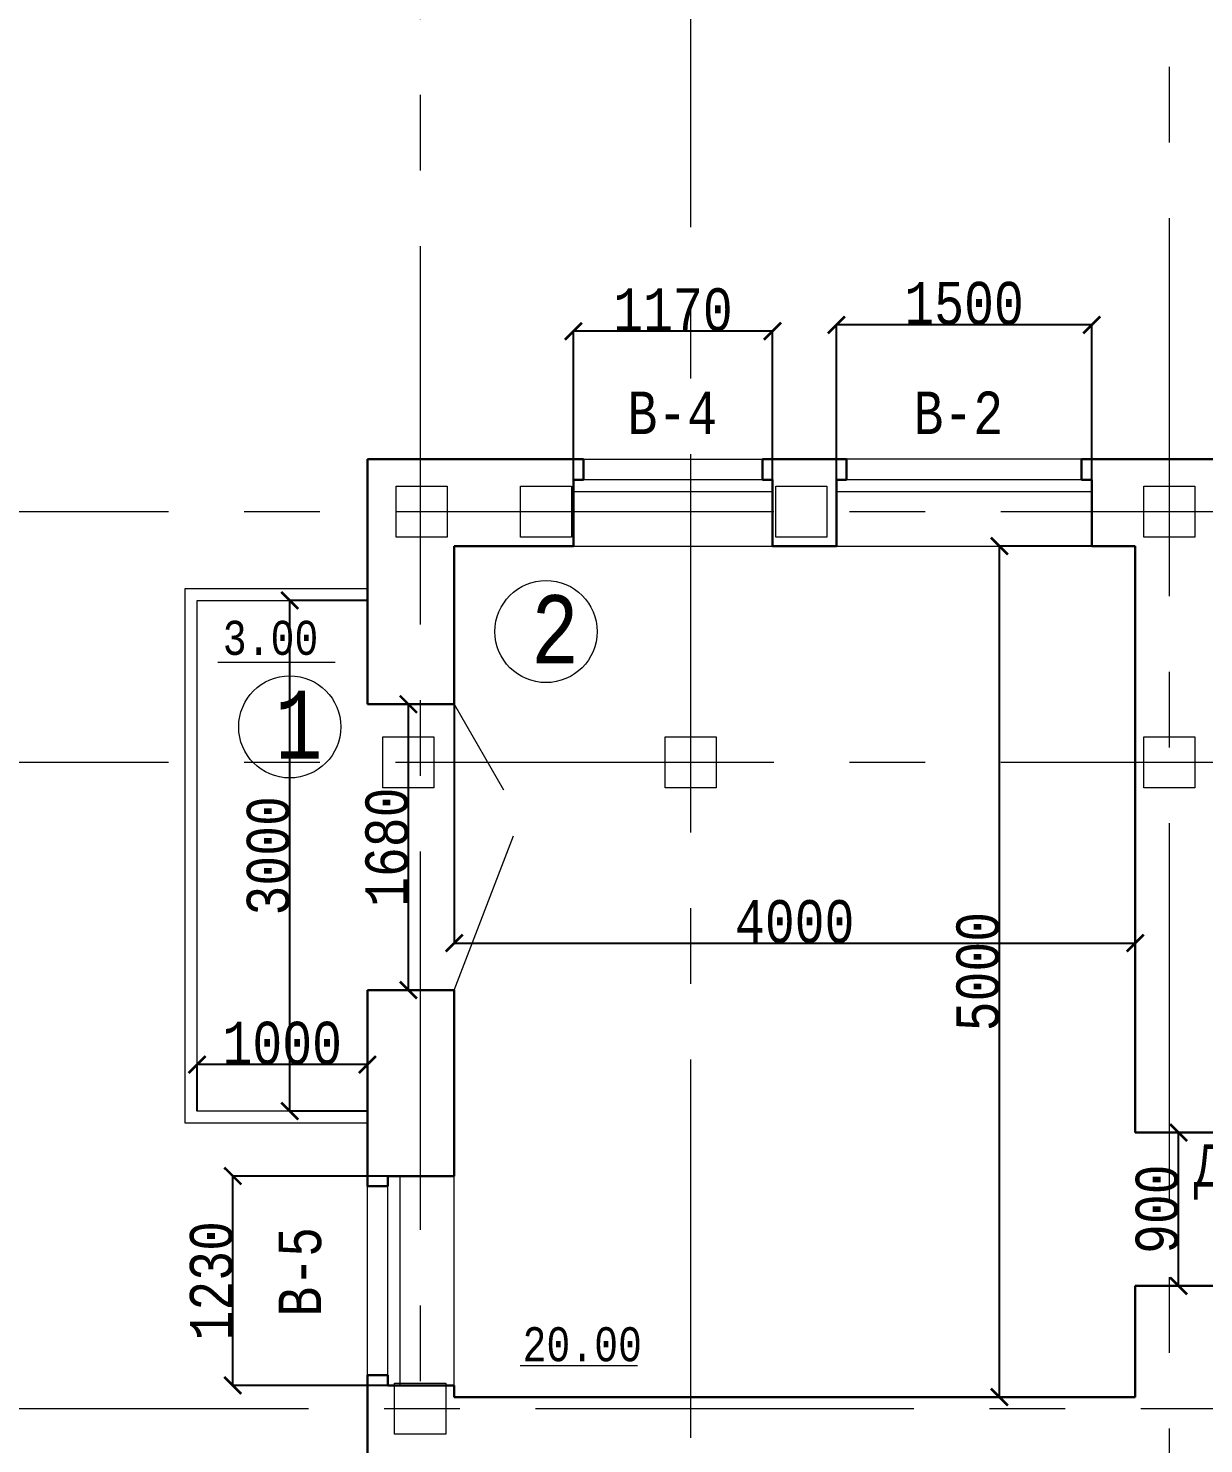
# Model space of a CAD drawing. Header units: millimetres. Extents: x -689206 to 4969298, y -1019800 to 703299.
# Drawn here: x 343440 to 350343, y -347494 to -339178 of the extents above; entities that cross this region are included whole.
import ezdxf

# ---------------------------------------------------------------- set-up
doc = ezdxf.new("R2010")
doc.units = ezdxf.units.MM
doc.linetypes.add('осеваяX2', pattern=[101.6, 63.5, -12.7, 12.7, -12.7])
for name, color, linetype, lineweight in [('б', 231, 'Continuous', 30), ('БАЛКОН', 7, 'Continuous', 20), ('несущие', 7, 'Continuous', 30), ('ОКНА', 250, 'Continuous', 20), ('ПЕРЕГОРОДКИ', 252, 'Continuous', 9), ('РАЗМЕРЫ', 7, 'Continuous', 9), ('стены', 7, 'Continuous', 20)]:
    doc.layers.add(name, color=color, linetype=linetype, lineweight=lineweight)
doc.layers.add('четотам', color=7, linetype='Continuous')
doc.styles.add('Аннотативный', font='isocteur.ttf', dxfattribs={"width": 0.7, "height": 250})
doc.dimstyles.new('Аннотативный', dxfattribs={"dimscale": 0, "dimtxt": 250, "dimasz": 100, "dimexe": 1.25, "dimexo": 0.625, "dimtad": 1, "dimdec": 0, "dimtxsty": 'Аннотативный', "dimblk": 'ARCHTICK', "dimcen": 2.5, "dimadec": 0, "dimazin": 0, "dimtfac": 1, "dimtdec": 0, "dimtmove": 0, "dimatfit": 3, "dimfxl": 1, "dimarcsym": 0})

# ---------------------------------------------------------------- blocks, each defined once
blk = doc.blocks.new('_ArchTick')
at = {"color": 0, "linetype": 'ByBlock', "const_width": 0.15}
blk.add_lwpolyline([(-0.5, -0.5), (0.5, 0.5)], dxfattribs=at)
blk = doc.blocks.new('*D2139')
at = {"layer": 'Defpoints', "color": 0, "linetype": 'ByBlock', "lineweight": 20, "transparency": 16777216}
for p in [(344975.1, -342539.7), (345431.1, -342539.7), (345431.1, -345539.7)]:
    blk.add_point(p, dxfattribs=at)
at = {"layer": 'б', "color": 0, "linetype": 'ByBlock', "lineweight": -2, "transparency": 16777216}
for p, q in [((345430.5, -342539.7), (344973.8, -342539.7)), ((344975.1, -345539.7), (344975.1, -342539.7)), ((345430.5, -345539.7), (344973.8, -345539.7))]:
    blk.add_line(p, q, dxfattribs=at)
at = {"layer": 'б', "color": 0, "linetype": 'ByBlock', "lineweight": -2, "transparency": 16777216, "xscale": 100, "yscale": 100, "zscale": 100}
for p, rotation in [((344975.1, -342539.7), 90), ((344975.1, -345539.7), 270)]:
    blk.add_blockref('_ArchTick', p, dxfattribs=dict(at, rotation=rotation))
at = {"layer": 'б', "color": 0, "linetype": 'ByBlock', "lineweight": 5, "transparency": 16777216, "insert": (344849.5, -344039.7), "char_height": 250, "attachment_point": 5, "rotation": 90, "style": 'Аннотативный'}
blk.add_mtext('3000', dxfattribs=at)
blk = doc.blocks.new('*D2140')
at = {"layer": 'Defpoints', "color": 0, "linetype": 'ByBlock', "lineweight": 20, "transparency": 16777216}
for p in [(344431.1, -345266.7), (344431.1, -345539.7), (345431.1, -345539.7)]:
    blk.add_point(p, dxfattribs=at)
at = {"layer": 'б', "color": 0, "linetype": 'ByBlock', "lineweight": -2, "transparency": 16777216}
for p, q in [((344431.1, -345539.1), (344431.1, -345265.5)), ((345431.1, -345266.7), (344431.1, -345266.7)), ((345431.1, -345539.1), (345431.1, -345265.5))]:
    blk.add_line(p, q, dxfattribs=at)
at = {"layer": 'б', "color": 0, "linetype": 'ByBlock', "lineweight": -2, "transparency": 16777216, "xscale": 100, "yscale": 100, "zscale": 100, "rotation": 180}
blk.add_blockref('_ArchTick', (344431.1, -345266.7), dxfattribs=at)
at = {"layer": 'б', "color": 0, "linetype": 'ByBlock', "lineweight": -2, "transparency": 16777216, "xscale": 100, "yscale": 100, "zscale": 100}
blk.add_blockref('_ArchTick', (345431.1, -345266.7), dxfattribs=at)
at = {"layer": 'б', "color": 0, "linetype": 'ByBlock', "lineweight": 5, "transparency": 16777216, "insert": (344931.1, -345141.1), "char_height": 250, "attachment_point": 5, "style": 'Аннотативный'}
blk.add_mtext('1000', dxfattribs=at)
blk = doc.blocks.new('*D2116')
at = {"layer": 'Defpoints', "color": 0, "lineweight": 20, "transparency": 16777216}
for p in [(344641.1, -345921.3), (345941.1, -345921.3), (345941.1, -347151.3)]:
    blk.add_point(p, dxfattribs=at)
at = {"layer": 'ОКНА', "color": 0, "lineweight": -2, "transparency": 16777216}
for p, q in [((345940.5, -345921.3), (344639.9, -345921.3)), ((344641.1, -347151.3), (344641.1, -345921.3)), ((345940.5, -347151.3), (344639.9, -347151.3))]:
    blk.add_line(p, q, dxfattribs=at)
at = {"layer": 'ОКНА', "color": 0, "lineweight": -2, "transparency": 16777216, "xscale": 100, "yscale": 100, "zscale": 100}
for p, rotation in [((344641.1, -345921.3), 90), ((344641.1, -347151.3), 270)]:
    blk.add_blockref('_ArchTick', p, dxfattribs=dict(at, rotation=rotation))
at = {"layer": 'ОКНА', "color": 0, "lineweight": 5, "transparency": 16777216, "insert": (344515.5, -346536.3), "char_height": 250, "attachment_point": 5, "rotation": 90, "style": 'Аннотативный'}
blk.add_mtext('1230', dxfattribs=at)
blk = doc.blocks.new('*D2117')
at = {"layer": 'Defpoints', "color": 0, "lineweight": 20, "transparency": 16777216}
for p in [(345672.2, -343149.2), (345686.1, -343149.2), (345686.1, -344829.2)]:
    blk.add_point(p, dxfattribs=at)
at = {"layer": 'ОКНА', "color": 0, "lineweight": -2, "transparency": 16777216}
for p, q in [((345685.5, -343149.2), (345670.9, -343149.2)), ((345672.2, -344829.2), (345672.2, -343149.2)), ((345685.5, -344829.2), (345670.9, -344829.2))]:
    blk.add_line(p, q, dxfattribs=at)
at = {"layer": 'ОКНА', "color": 0, "lineweight": -2, "transparency": 16777216, "xscale": 100, "yscale": 100, "zscale": 100}
for p, rotation in [((345672.2, -343149.2), 90), ((345672.2, -344829.2), 270)]:
    blk.add_blockref('_ArchTick', p, dxfattribs=dict(at, rotation=rotation))
at = {"layer": 'ОКНА', "color": 0, "lineweight": 5, "transparency": 16777216, "insert": (345546.5, -343989.2), "char_height": 250, "attachment_point": 5, "rotation": 90, "style": 'Аннотативный'}
blk.add_mtext('1680', dxfattribs=at)
blk = doc.blocks.new('*D2118')
at = {"layer": 'Defpoints', "color": 0, "linetype": 'ByBlock', "lineweight": 20, "transparency": 16777216}
for p in [(348186.1, -340920), (348186.1, -342220), (349686.1, -342220)]:
    blk.add_point(p, dxfattribs=at)
at = {"layer": 'ПЕРЕГОРОДКИ', "color": 0, "linetype": 'ByBlock', "lineweight": -2, "transparency": 16777216}
for p, q in [((348186.1, -342219.4), (348186.1, -340918.7)), ((349686.1, -340920), (348186.1, -340920)), ((349686.1, -342219.4), (349686.1, -340918.7))]:
    blk.add_line(p, q, dxfattribs=at)
at = {"layer": 'ПЕРЕГОРОДКИ', "color": 0, "linetype": 'ByBlock', "lineweight": -2, "transparency": 16777216, "xscale": 100, "yscale": 100, "zscale": 100, "rotation": 180}
blk.add_blockref('_ArchTick', (348186.1, -340920), dxfattribs=at)
at = {"layer": 'ПЕРЕГОРОДКИ', "color": 0, "linetype": 'ByBlock', "lineweight": -2, "transparency": 16777216, "xscale": 100, "yscale": 100, "zscale": 100}
blk.add_blockref('_ArchTick', (349686.1, -340920), dxfattribs=at)
at = {"layer": 'ПЕРЕГОРОДКИ', "color": 0, "linetype": 'ByBlock', "lineweight": 5, "transparency": 16777216, "insert": (348936.1, -340794.4), "char_height": 250, "attachment_point": 5, "style": 'Аннотативный'}
blk.add_mtext('1500', dxfattribs=at)
blk = doc.blocks.new('*D2119')
at = {"layer": 'Defpoints', "color": 0, "linetype": 'ByBlock', "lineweight": 20, "transparency": 16777216}
for p in [(346641.1, -340957.6), (346641.1, -342220), (347811.1, -342220)]:
    blk.add_point(p, dxfattribs=at)
at = {"layer": 'ПЕРЕГОРОДКИ', "color": 0, "linetype": 'ByBlock', "lineweight": -2, "transparency": 16777216}
for p, q in [((346641.1, -342219.4), (346641.1, -340956.4)), ((347811.1, -340957.6), (346641.1, -340957.6)), ((347811.1, -342219.4), (347811.1, -340956.4))]:
    blk.add_line(p, q, dxfattribs=at)
at = {"layer": 'ПЕРЕГОРОДКИ', "color": 0, "linetype": 'ByBlock', "lineweight": -2, "transparency": 16777216, "xscale": 100, "yscale": 100, "zscale": 100, "rotation": 180}
blk.add_blockref('_ArchTick', (346641.1, -340957.6), dxfattribs=at)
at = {"layer": 'ПЕРЕГОРОДКИ', "color": 0, "linetype": 'ByBlock', "lineweight": -2, "transparency": 16777216, "xscale": 100, "yscale": 100, "zscale": 100}
blk.add_blockref('_ArchTick', (347811.1, -340957.6), dxfattribs=at)
at = {"layer": 'ПЕРЕГОРОДКИ', "color": 0, "linetype": 'ByBlock', "lineweight": 5, "transparency": 16777216, "insert": (347226.1, -340832), "char_height": 250, "attachment_point": 5, "style": 'Аннотативный'}
blk.add_mtext('1170', dxfattribs=at)
blk = doc.blocks.new('*D2122')
at = {"layer": 'Defpoints', "color": 0, "linetype": 'ByBlock', "lineweight": 20, "transparency": 16777216}
for p in [(349143.4, -342220), (349941.1, -342220), (349941.1, -347220)]:
    blk.add_point(p, dxfattribs=at)
at = {"layer": 'ПЕРЕГОРОДКИ', "color": 0, "linetype": 'ByBlock', "lineweight": -2, "transparency": 16777216}
for p, q in [((349940.5, -342220), (349142.2, -342220)), ((349143.4, -347220), (349143.4, -342220)), ((349940.5, -347220), (349142.2, -347220))]:
    blk.add_line(p, q, dxfattribs=at)
at = {"layer": 'ПЕРЕГОРОДКИ', "color": 0, "linetype": 'ByBlock', "lineweight": -2, "transparency": 16777216, "xscale": 100, "yscale": 100, "zscale": 100}
for p, rotation in [((349143.4, -342220), 90), ((349143.4, -347220), 270)]:
    blk.add_blockref('_ArchTick', p, dxfattribs=dict(at, rotation=rotation))
at = {"layer": 'ПЕРЕГОРОДКИ', "color": 0, "linetype": 'ByBlock', "lineweight": 5, "transparency": 16777216, "insert": (349017.8, -344720), "char_height": 250, "attachment_point": 5, "rotation": 90, "style": 'Аннотативный'}
blk.add_mtext('5000', dxfattribs=at)
blk = doc.blocks.new('*D2158')
at = {"layer": 'Defpoints', "color": 0, "linetype": 'ByBlock', "lineweight": 20, "transparency": 16777216}
for p in [(345941.1, -342220), (349941.1, -342220), (349941.1, -344552.5)]:
    blk.add_point(p, dxfattribs=at)
at = {"layer": 'РАЗМЕРЫ', "color": 0, "linetype": 'ByBlock', "lineweight": -2, "transparency": 16777216}
for p, q in [((345941.1, -342220.6), (345941.1, -344553.7)), ((349941.1, -342220.6), (349941.1, -344553.7)), ((345941.1, -344552.5), (349941.1, -344552.5))]:
    blk.add_line(p, q, dxfattribs=at)
at = {"layer": 'РАЗМЕРЫ', "color": 0, "linetype": 'ByBlock', "lineweight": -2, "transparency": 16777216, "xscale": 100, "yscale": 100, "zscale": 100, "rotation": 180}
blk.add_blockref('_ArchTick', (345941.1, -344552.5), dxfattribs=at)
at = {"layer": 'РАЗМЕРЫ', "color": 0, "linetype": 'ByBlock', "lineweight": -2, "transparency": 16777216, "xscale": 100, "yscale": 100, "zscale": 100}
blk.add_blockref('_ArchTick', (349941.1, -344552.5), dxfattribs=at)
at = {"layer": 'РАЗМЕРЫ', "color": 0, "linetype": 'ByBlock', "lineweight": 5, "transparency": 16777216, "insert": (347941.1, -344426.9), "char_height": 250, "attachment_point": 5, "style": 'Аннотативный'}
blk.add_mtext('4000', dxfattribs=at)
blk = doc.blocks.new('*D2168')
at = {"layer": 'Defpoints', "color": 0, "linetype": 'ByBlock', "lineweight": 20, "transparency": 16777216}
for p in [(350196.1, -345666), (350196.1, -345666), (350196.1, -346566)]:
    blk.add_point(p, dxfattribs=at)
at = {"layer": 'РАЗМЕРЫ', "color": 0, "linetype": 'ByBlock', "lineweight": -2, "transparency": 16777216}
for p, q in [((350196.1, -346566), (350196.1, -345666)), ((350196.8, -345666), (350197.4, -345666)), ((350196.8, -346566), (350197.4, -346566))]:
    blk.add_line(p, q, dxfattribs=at)
at = {"layer": 'РАЗМЕРЫ', "color": 0, "linetype": 'ByBlock', "lineweight": -2, "transparency": 16777216, "xscale": 100, "yscale": 100, "zscale": 100}
for p, rotation in [((350196.1, -345666), 90), ((350196.1, -346566), 270)]:
    blk.add_blockref('_ArchTick', p, dxfattribs=dict(at, rotation=rotation))
at = {"layer": 'РАЗМЕРЫ', "color": 0, "linetype": 'ByBlock', "lineweight": 5, "transparency": 16777216, "insert": (350070.5, -346116), "char_height": 250, "attachment_point": 5, "rotation": 90, "style": 'Аннотативный'}
blk.add_mtext('900', dxfattribs=at)

msp = doc.modelspace()

# ---------------------------------------------------------------- linework, layer by layer
at = {"layer": 'б', "color": 18, "linetype": 'ByBlock', "lineweight": 9, "true_color": 0x000000}
msp.add_line((344361.1, -345609.7), (344361.1, -342469.7), dxfattribs=at)
at = {"layer": 'б', "color": 18, "linetype": 'ByBlock', "lineweight": 30, "true_color": 0x000000}
for p, q in [((345431.1, -343149.2), (345941.1, -343149.2)), ((345941.1, -344829.2), (345431.1, -344829.2))]:
    msp.add_line(p, q, dxfattribs=at)
at = {"layer": 'БАЛКОН', "lineweight": 9}
for p, q in [((344361.1, -342469.7), (345431.1, -342469.7)), ((344431.1, -345539.7), (344431.1, -342539.7)), ((344431.1, -342539.7), (345431.1, -342539.7)), ((345431.1, -345539.7), (344431.1, -345539.7)), ((345431.1, -345609.7), (344361.1, -345609.7))]:
    msp.add_line(p, q, dxfattribs=at)
at = {"layer": 'несущие', "color": 0}
for p, q in [((346701.1, -341830), (346701.1, -341710)), ((347751.1, -341710), (348246.1, -341710)), ((348246.1, -341830), (348246.1, -341710)), ((346641.1, -341830), (346641.1, -342220)), ((346641.1, -341830), (346701.1, -341830)), ((347811.1, -342220), (347811.1, -341830)), ((348186.1, -342220), (348186.1, -341830)), ((348246.1, -341830), (348186.1, -341830)), ((349686.1, -342220), (349686.1, -341830)), ((349686.1, -341830), (349686.1, -342220)), ((349941.1, -342220), (349686.1, -342220)), ((345431.1, -345981.3), (345431.1, -345921.3)), ((345551.1, -345921.3), (345941.1, -345921.3)), ((345551.1, -345921.3), (345551.1, -345981.3)), ((345551.1, -345981.3), (345431.1, -345981.3))]:
    msp.add_line(p, q, dxfattribs=at)
at = {"layer": 'несущие', "color": 0, "lineweight": 30}
msp.add_line((348186.1, -342220), (347811.1, -342220), dxfattribs=at)
at = {"layer": 'ОКНА', "color": 0, "lineweight": 9}
for p, q in [((349626.1, -341710), (348246.1, -341710)), ((348186.1, -342220), (349686.1, -342220))]:
    msp.add_line(p, q, dxfattribs=at)
at = {"layer": 'ОКНА', "lineweight": 9}
for p, q in [((345551.1, -347091.3), (345551.1, -345921.3)), ((345621.1, -345921.3), (345621.1, -347151.3))]:
    msp.add_line(p, q, dxfattribs=at)
at = {"layer": 'ПЕРЕГОРОДКИ', "color": 18, "linetype": 'ByBlock', "lineweight": 9, "true_color": 0x000000}
for p, q in [((345941.1, -343149.2), (346231.2, -343651.6)), ((345941.1, -344829.2), (346289.5, -343923))]:
    msp.add_line(p, q, dxfattribs=at)
at = {"layer": 'РАЗМЕРЫ', "linetype": 'осеваяX2', "lineweight": 5, "ltscale": 35}
for p, q in [((347330.5, -379462.3), (347330.5, -329624.6)), ((350141.1, -329624.6), (350141.1, -379462.3)), ((345741.1, -329790), (345741.1, -379462.3)), ((401980.5, -347288), (334927.8, -347288))]:
    msp.add_line(p, q, dxfattribs=at)
at = {"layer": 'РАЗМЕРЫ', "lineweight": 9}
for p, q in [((346701.1, -341710), (347751.1, -341710)), ((346641.1, -342220), (347811.1, -342220)), ((345431.1, -347091.3), (345431.1, -345741.3)), ((345941.1, -347151.3), (345941.1, -345681.3))]:
    msp.add_line(p, q, dxfattribs=at)
at = {"layer": 'РАЗМЕРЫ', "lineweight": 30}
for p, q in [((347751.1, -341830), (347751.1, -341710)), ((349626.1, -341830), (349626.1, -341710)), ((347811.1, -341830), (347751.1, -341830)), ((349686.1, -341830), (349626.1, -341830))]:
    msp.add_line(p, q, dxfattribs=at)
at = {"layer": 'РАЗМЕРЫ'}
for p, q in [((344552.4, -342901.8), (345241.7, -342901.8)), ((346328.2, -347033.3), (347017.5, -347033.3))]:
    msp.add_line(p, q, dxfattribs=at)
at = {"layer": 'РАЗМЕРЫ', "linetype": 'ByBlock', "lineweight": 30}
for p, q in [((350451.1, -345666), (349941.1, -345666)), ((350451.1, -346566), (349941.1, -346566))]:
    msp.add_line(p, q, dxfattribs=at)
at = {"layer": 'РАЗМЕРЫ', "color": 0, "lineweight": 30}
for p, q in [((345551.1, -347091.3), (345431.1, -347091.3)), ((345551.1, -347151.3), (345551.1, -347091.3)), ((345551.1, -347151.3), (345941.1, -347151.3))]:
    msp.add_line(p, q, dxfattribs=at)
at = {"layer": 'стены', "lineweight": 30}
for p, q in [((345941.1, -341710), (345431.1, -341710)), ((345431.1, -341710), (345431.1, -343149.2)), ((345941.1, -341710), (346701.1, -341710)), ((349626.1, -341710), (350451.1, -341710)), ((349686.1, -342220), (349686.1, -341830)), ((346641.1, -342220), (345941.1, -342220)), ((345941.1, -342220), (345941.1, -343149.2)), ((349941.1, -342220), (349686.1, -342220)), ((349941.1, -345666), (349941.1, -342220)), ((349941.1, -343462.8), (349941.1, -345666)), ((345431.1, -344829.2), (345431.1, -345921.3)), ((345941.1, -344829.2), (345941.1, -345921.3)), ((349941.1, -346566), (349941.1, -346840)), ((349941.1, -347220), (349941.1, -346566)), ((345431.1, -347091.3), (345431.1, -347600)), ((345941.1, -347151.3), (345941.1, -347220)), ((345941.1, -347220), (349142.2, -347220)), ((349143.4, -347220), (349941.1, -347220))]:
    msp.add_line(p, q, dxfattribs=at)
at = {"layer": 'стены', "lineweight": 9}
for p, q in [((347751.1, -341830), (346701.1, -341830)), ((349626.1, -341830), (348246.1, -341830)), ((346641.1, -341900), (347811.1, -341900)), ((348186.1, -341900), (349686.1, -341900))]:
    msp.add_line(p, q, dxfattribs=at)
at = {"layer": 'стены', "color": 18, "lineweight": 30, "true_color": 0x000000}
msp.add_line((347811.1, -342220), (347811.1, -341830), dxfattribs=at)
at = {"layer": 'стены', "linetype": 'осеваяX2', "lineweight": 5, "ltscale": 35}
for p, q in [((334927.8, -342017.4), (401980.5, -342017.4)), ((334927.8, -343490), (401980.5, -343490))]:
    msp.add_line(p, q, dxfattribs=at)
at = {"layer": 'стены'}
for p, q in [((345431.1, -342630), (345431.1, -343149.2)), ((349941.1, -343462.8), (349941.1, -343972.8)), ((349941.1, -347220), (349941.1, -346840))]:
    msp.add_line(p, q, dxfattribs=at)
for points in [[(345600, -341867.4), (345900, -341867.4), (345900, -342167.4), (345600, -342167.4)], [(346330.5, -341867.4), (346630.5, -341867.4), (346630.5, -342167.4), (346330.5, -342167.4)], [(347830.5, -341867.4), (348130.5, -341867.4), (348130.5, -342167.4), (347830.5, -342167.4)], [(349991.1, -341867.4), (350291.1, -341867.4), (350291.1, -342167.4), (349991.1, -342167.4)], [(345522.2, -343340), (345822.2, -343340), (345822.2, -343640), (345522.2, -343640)], [(347180.5, -343340), (347480.5, -343340), (347480.5, -343640), (347180.5, -343640)], [(349991.1, -343340), (350291.1, -343340), (350291.1, -343640), (349991.1, -343640)], [(345591.1, -347138), (345891.1, -347138), (345891.1, -347438), (345591.1, -347438)]]:
    msp.add_lwpolyline(points, close=True, dxfattribs=at)
at = {"layer": 'четотам', "lineweight": 13}
for centre in [(346480.5, -342722.2), (344975.1, -343282.2)]:
    msp.add_circle(centre, 300, dxfattribs=at)

# ---------------------------------------------------------------- texts
at = {"layer": 'РАЗМЕРЫ', "lineweight": 20, "ltscale": 150, "char_height": 250, "width": 922.913, "attachment_point": 1, "style": 'Аннотативный'}
for s, insert in [('В-4', (346959.4, -341312.2)), ('В-2', (348639.4, -341312.2)), ('Д-1', (350285.5, -345733.9))]:
    msp.add_mtext(s, dxfattribs=dict(at, insert=insert))
at = {"layer": 'РАЗМЕРЫ', "lineweight": 13, "ltscale": 150, "char_height": 401.1, "width": 1460, "attachment_point": 1, "style": 'Аннотативный'}
for s, insert in [('2', (346392.5, -342508.5)), ('1', (344887.1, -343068.5))]:
    msp.add_mtext(s, dxfattribs=dict(at, insert=insert))
at = {"layer": 'РАЗМЕРЫ', "char_height": 200, "width": 656.117, "attachment_point": 1, "style": 'Аннотативный'}
for s, insert in [('3.00', (344581.7, -342659)), ('20.00', (346342.4, -346809.3))]:
    msp.add_mtext(s, dxfattribs=dict(at, insert=insert))
at = {"layer": 'РАЗМЕРЫ', "lineweight": 20, "ltscale": 150, "insert": (344909.4, -346746.7), "char_height": 250, "width": 922.913, "attachment_point": 1, "rotation": 90, "style": 'Аннотативный'}
msp.add_mtext('В-5', dxfattribs=at)

# ---------------------------------------------------------------- dimensions: what is measured, and where the dimension line sits
at = {"layer": 'б', "color": 18, "linetype": 'ByBlock', "lineweight": 5, "true_color": 0x000000}
for p2, distance, picture, middle in [((345431.1, -342539.7), 456, '*D2139', (344849.5, -344039.7)), ((344431.1, -345539.7), -273, '*D2140', (344931.1, -345141.1))]:
    dim = msp.add_aligned_dim(p1=(345431.1, -345539.7), p2=p2, distance=distance, dimstyle='Аннотативный', dxfattribs=at)
    dim.commit()
    dim.dimension.update_dxf_attribs({"geometry": picture, "text_midpoint": middle})
at = {"layer": 'ОКНА', "color": 0, "lineweight": 5}
for base, p1, p2, picture, middle in [((345672.2, -343149.2), (345686.1, -344829.2), (345686.1, -343149.2), '*D2117', (345546.5, -343989.2)), ((344641.1, -345921.3), (345941.1, -347151.3), (345941.1, -345921.3), '*D2116', (344515.5, -346536.3))]:
    dim = msp.add_linear_dim(base=base, p1=p1, p2=p2, angle=90, dimstyle='Аннотативный', dxfattribs=at)
    dim.commit()
    dim.dimension.update_dxf_attribs({"geometry": picture, "text_midpoint": middle})
at = {"layer": 'ПЕРЕГОРОДКИ', "color": 18, "linetype": 'ByBlock', "lineweight": 5, "true_color": 0x000000}
for base, p1, p2, picture, middle in [((346641.1, -340957.6), (347811.1, -342220), (346641.1, -342220), '*D2119', (347226.1, -340832)), ((348186.1, -340920), (349686.1, -342220), (348186.1, -342220), '*D2118', (348936.1, -340794.4))]:
    dim = msp.add_linear_dim(base=base, p1=p1, p2=p2, dimstyle='Аннотативный', dxfattribs=at)
    dim.commit()
    dim.dimension.update_dxf_attribs({"geometry": picture, "text_midpoint": middle})
dim = msp.add_linear_dim(base=(349143.4, -342220), p1=(349941.1, -347220), p2=(349941.1, -342220), angle=90, dimstyle='Аннотативный', dxfattribs=at)
dim.commit()
dim.dimension.update_dxf_attribs({"geometry": '*D2122', "text_midpoint": (349017.8, -344720)})
at = {"layer": 'РАЗМЕРЫ', "linetype": 'ByBlock', "lineweight": 5}
dim = msp.add_linear_dim(base=(349941.1, -344552.5), p1=(345941.1, -342220), p2=(349941.1, -342220), dimstyle='Аннотативный', dxfattribs=at)
dim.commit()
dim.dimension.update_dxf_attribs({"geometry": '*D2158', "text_midpoint": (347941.1, -344426.9)})
dim = msp.add_linear_dim(base=(350196.1, -345666), p1=(350196.1, -346566), p2=(350196.1, -345666), angle=90, dimstyle='Аннотативный', dxfattribs=at)
dim.commit()
dim.dimension.update_dxf_attribs({"geometry": '*D2168', "text_midpoint": (350070.5, -346116)})

doc.saveas('drawing.dxf')
